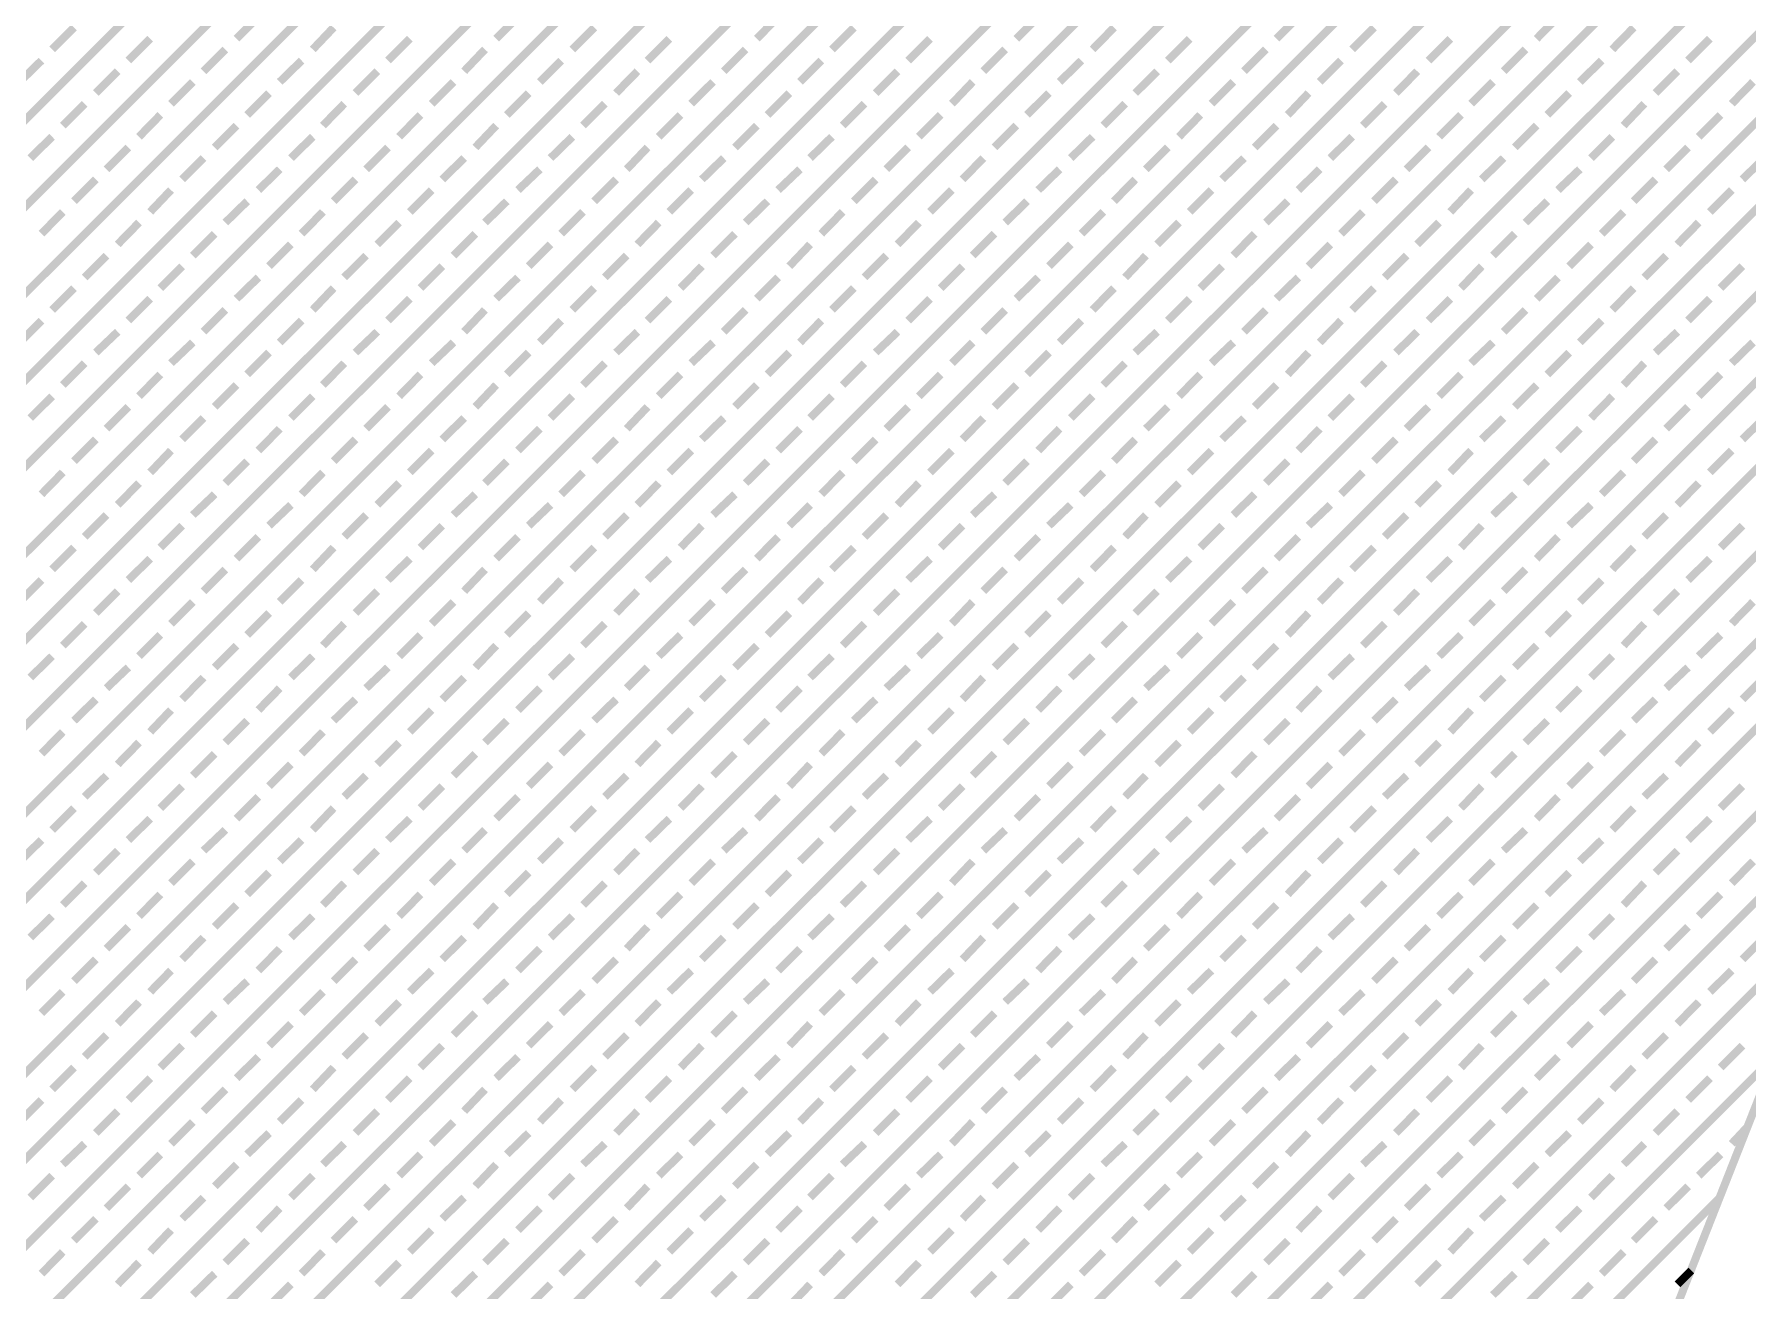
# Model space of a CAD drawing. Extents: x 2 to 176, y -19 to 159.
# Drawn here: x 115.661 to 116.478, y 118.397 to 118.996 of the extents above; entities that cross this region are included whole.
import ezdxf

# ---------------------------------------------------------------- set-up
doc = ezdxf.new("R2010")
doc.units = 0
doc.layers.add('BG_SILKSCREEN_TOP', color=7, linetype='CONTINUOUS')

msp = doc.modelspace()

# ---------------------------------------------------------------- linework, layer by layer
at = {"layer": 'BG_SILKSCREEN_TOP', "const_width": 0.00381}
for points in [[(114.98326, 118.281704), (116.685822, 119.984266)], [(114.995198, 118.252494), (116.709698, 119.96674)], [(115.007136, 118.222776), (116.733828, 119.949722)], [(115.019328, 118.193566), (116.756434, 119.930926)], [(115.031012, 118.164356), (116.775484, 119.908574)], [(115.04295, 118.134638), (116.794534, 119.886476)], [(115.054888, 118.105428), (116.813584, 119.864124)], [(115.066572, 118.076218), (116.828824, 119.838216)], [(115.07851, 118.0465), (116.842794, 119.810784)], [(115.090448, 118.01729), (116.856764, 119.78386)], [(115.10264, 117.98808), (116.868702, 119.754142)], [(115.114578, 117.958362), (116.876576, 119.720868)], [(115.126262, 117.929152), (116.884704, 119.687848)], [(115.1382, 117.899688), (116.890292, 119.65178)], [(115.151408, 117.872002), (116.889784, 119.610378)], [(115.167156, 117.846094), (116.889784, 119.568976)], [(115.182142, 117.820186), (116.879116, 119.516652)], [(115.19789, 117.794278), (116.864384, 119.460772)], [(116.24564, 117.886226), (116.860828, 119.448326)], [(115.21313, 117.76837), (116.840254, 119.394986)], [(115.228624, 117.742462), (116.813076, 119.326914)], [(115.247166, 117.719856), (116.786406, 119.258842)], [(115.268502, 117.69979), (116.759482, 119.190516)], [(115.290092, 117.680232), (116.732812, 119.122444)], [(115.311682, 117.660166), (116.705634, 119.054372)], [(115.757706, 118.994174), (115.76812, 119.004588)], [(115.881404, 118.994174), (115.891818, 119.004588)], [(116.00561, 118.994174), (116.01577, 119.004588)], [(116.129308, 118.994174), (116.139722, 119.004588)], [(116.25326, 118.994174), (116.263674, 119.004588)], [(116.377212, 118.994174), (116.387372, 119.004588)], [(115.669822, 118.989094), (115.680236, 118.999508)], [(115.706144, 118.98376), (115.716558, 118.994174)], [(115.794028, 118.989094), (115.803934, 118.999508)], [(115.829842, 118.98376), (115.840256, 118.994174)], [(115.917726, 118.989094), (115.92814, 118.999508)], [(115.95354, 118.98376), (115.963954, 118.994174)], [(116.041424, 118.989094), (116.051838, 118.999508)], [(116.077746, 118.98376), (116.08816, 118.994174)], [(116.16563, 118.989094), (116.17579, 118.999508)], [(116.201444, 118.98376), (116.211858, 118.994174)], [(116.289328, 118.989094), (116.299742, 118.999508)], [(116.32565, 118.98376), (116.336064, 118.994174)], [(116.41328, 118.989094), (116.42344, 118.999508)], [(116.449348, 118.98376), (116.459762, 118.994174)], [(115.333018, 117.640354), (116.678964, 118.986046)], [(115.741958, 118.97868), (115.752372, 118.989094)], [(115.866164, 118.97868), (115.87607, 118.989094)], [(115.989862, 118.97868), (116.000276, 118.989094)], [(116.11356, 118.97868), (116.123974, 118.989094)], [(116.237766, 118.97868), (116.24818, 118.989094)], [(116.361464, 118.97868), (116.371878, 118.989094)], [(115.654328, 118.9736), (115.664742, 118.98376)], [(115.69065, 118.968266), (115.701064, 118.97868)], [(115.77828, 118.9736), (115.788694, 118.98376)], [(115.814348, 118.968266), (115.824762, 118.97868)], [(115.902232, 118.9736), (115.912392, 118.98376)], [(115.938554, 118.968266), (115.948714, 118.97868)], [(116.026184, 118.9736), (116.036344, 118.98376)], [(116.062252, 118.968266), (116.072666, 118.97868)], [(116.149882, 118.9736), (116.160296, 118.98376)], [(116.18595, 118.968266), (116.196364, 118.97868)], [(116.273834, 118.9736), (116.283994, 118.98376)], [(116.310156, 118.968266), (116.320316, 118.97868)], [(116.397786, 118.9736), (116.4082, 118.98376)], [(116.433854, 118.968266), (116.444268, 118.97868)], [(115.726464, 118.963186), (115.736878, 118.9736)], [(115.762786, 118.957852), (115.7732, 118.968266)], [(115.85067, 118.963186), (115.861084, 118.9736)], [(115.886484, 118.957852), (115.896898, 118.968266)], [(115.974368, 118.963186), (115.984782, 118.9736)], [(116.01069, 118.957852), (116.021104, 118.968266)], [(116.098574, 118.963186), (116.10848, 118.9736)], [(116.134388, 118.957852), (116.144802, 118.968266)], [(116.222272, 118.963186), (116.232686, 118.9736)], [(116.258594, 118.957852), (116.2685, 118.968266)], [(116.34597, 118.963186), (116.356384, 118.9736)], [(116.382292, 118.957852), (116.392706, 118.968266)], [(116.470176, 118.963186), (116.480336, 118.9736)], [(115.674902, 118.952772), (115.685316, 118.963186)], [(115.798854, 118.952772), (115.809014, 118.963186)], [(115.922806, 118.952772), (115.93322, 118.963186)], [(116.046504, 118.952772), (116.056918, 118.963186)], [(116.17071, 118.952772), (116.181124, 118.963186)], [(116.294408, 118.952772), (116.304822, 118.963186)], [(116.418614, 118.952772), (116.42852, 118.963186)], [(115.711224, 118.947438), (115.721384, 118.957852)], [(115.747292, 118.942358), (115.757706, 118.952772)], [(115.835176, 118.947438), (115.845336, 118.957852)], [(115.871498, 118.942358), (115.881404, 118.952772)], [(115.958874, 118.947438), (115.969288, 118.957852)], [(115.995196, 118.942358), (116.00561, 118.952772)], [(116.082826, 118.947438), (116.09324, 118.957852)], [(116.118894, 118.942358), (116.129308, 118.952772)], [(116.206778, 118.947438), (116.216938, 118.957852)], [(116.242846, 118.942358), (116.25326, 118.952772)], [(116.33073, 118.947438), (116.341144, 118.957852)], [(116.366798, 118.942358), (116.377212, 118.952772)], [(116.454428, 118.947438), (116.464842, 118.957852)], [(115.659408, 118.937278), (115.669822, 118.947438)], [(115.783614, 118.937278), (115.794028, 118.947438)], [(115.907312, 118.937278), (115.917726, 118.947438)], [(116.03101, 118.937278), (116.041424, 118.947438)], [(116.155216, 118.937278), (116.16563, 118.947438)], [(116.278914, 118.937278), (116.289328, 118.947438)], [(116.40312, 118.937278), (116.41328, 118.947438)], [(115.69573, 118.931944), (115.706144, 118.942358)], [(115.731798, 118.927118), (115.741958, 118.937278)], [(115.819428, 118.931944), (115.829842, 118.942358)], [(115.85575, 118.927118), (115.866164, 118.937278)], [(115.943634, 118.931944), (115.95354, 118.942358)], [(115.979448, 118.927118), (115.989862, 118.937278)], [(116.067332, 118.931944), (116.077746, 118.942358)], [(116.103654, 118.927118), (116.11356, 118.937278)], [(116.19103, 118.931944), (116.201444, 118.942358)], [(116.227352, 118.927118), (116.237766, 118.937278)], [(116.315236, 118.931944), (116.32565, 118.942358)], [(116.35105, 118.927118), (116.361464, 118.937278)], [(116.438934, 118.931944), (116.449348, 118.942358)], [(116.475256, 118.927118), (116.48567, 118.937278)], [(115.680236, 118.916704), (115.69065, 118.927118)], [(115.76812, 118.922038), (115.77828, 118.931944)], [(115.803934, 118.916704), (115.814348, 118.927118)], [(115.891818, 118.922038), (115.902232, 118.931944)], [(115.92814, 118.916704), (115.938554, 118.927118)], [(116.01577, 118.922038), (116.026184, 118.931944)], [(116.051838, 118.916704), (116.062252, 118.927118)], [(116.139722, 118.922038), (116.149882, 118.931944)], [(116.17579, 118.916704), (116.18595, 118.927118)], [(116.263674, 118.922038), (116.273834, 118.931944)], [(116.299742, 118.916704), (116.310156, 118.927118)], [(116.387372, 118.922038), (116.397786, 118.931944)], [(116.42344, 118.916704), (116.433854, 118.927118)], [(115.716558, 118.911624), (115.726464, 118.922038)], [(115.840256, 118.911624), (115.85067, 118.922038)], [(115.963954, 118.911624), (115.974368, 118.922038)], [(116.08816, 118.911624), (116.098574, 118.922038)], [(116.211858, 118.911624), (116.222272, 118.922038)], [(116.336064, 118.911624), (116.34597, 118.922038)], [(116.459762, 118.911624), (116.470176, 118.922038)], [(115.354608, 117.620542), (116.65204, 118.917974)], [(115.664742, 118.90121), (115.674902, 118.911624)], [(115.752372, 118.906544), (115.762786, 118.916704)], [(115.788694, 118.90121), (115.798854, 118.911624)], [(115.87607, 118.906544), (115.886484, 118.916704)], [(115.912392, 118.90121), (115.922806, 118.911624)], [(116.000276, 118.906544), (116.01069, 118.916704)], [(116.036344, 118.90121), (116.046504, 118.911624)], [(116.123974, 118.906544), (116.134388, 118.916704)], [(116.160296, 118.90121), (116.17071, 118.911624)], [(116.24818, 118.906544), (116.258594, 118.916704)], [(116.283994, 118.90121), (116.294408, 118.911624)], [(116.371878, 118.906544), (116.382292, 118.916704)], [(116.4082, 118.90121), (116.418614, 118.911624)], [(115.701064, 118.89613), (115.711224, 118.906544)], [(115.824762, 118.89613), (115.835176, 118.906544)], [(115.948714, 118.89613), (115.958874, 118.906544)], [(116.072666, 118.89613), (116.082826, 118.906544)], [(116.196364, 118.89613), (116.206778, 118.906544)], [(116.320316, 118.89613), (116.33073, 118.906544)], [(116.444268, 118.89613), (116.454428, 118.906544)], [(115.736878, 118.890796), (115.747292, 118.90121)], [(115.7732, 118.885716), (115.783614, 118.89613)], [(115.861084, 118.890796), (115.871498, 118.90121)], [(115.896898, 118.885716), (115.907312, 118.89613)], [(115.984782, 118.890796), (115.995196, 118.90121)], [(116.021104, 118.885716), (116.03101, 118.89613)], [(116.10848, 118.890796), (116.118894, 118.90121)], [(116.144802, 118.885716), (116.155216, 118.89613)], [(116.232686, 118.890796), (116.242846, 118.90121)], [(116.2685, 118.885716), (116.278914, 118.89613)], [(116.356384, 118.890796), (116.366798, 118.90121)], [(116.392706, 118.885716), (116.40312, 118.89613)], [(115.685316, 118.880382), (115.69573, 118.890796)], [(115.809014, 118.880382), (115.819428, 118.890796)], [(115.93322, 118.880382), (115.943634, 118.890796)], [(116.056918, 118.880382), (116.067332, 118.890796)], [(116.181124, 118.880382), (116.19103, 118.890796)], [(116.304822, 118.880382), (116.315236, 118.890796)], [(116.42852, 118.880382), (116.438934, 118.890796)], [(115.721384, 118.875302), (115.731798, 118.885716)], [(115.757706, 118.870222), (115.76812, 118.880382)], [(115.845336, 118.875302), (115.85575, 118.885716)], [(115.881404, 118.870222), (115.891818, 118.880382)], [(115.969288, 118.875302), (115.979448, 118.885716)], [(116.00561, 118.870222), (116.01577, 118.880382)], [(116.09324, 118.875302), (116.103654, 118.885716)], [(116.129308, 118.870222), (116.139722, 118.880382)], [(116.216938, 118.875302), (116.227352, 118.885716)], [(116.25326, 118.870222), (116.263674, 118.880382)], [(116.341144, 118.875302), (116.35105, 118.885716)], [(116.377212, 118.870222), (116.387372, 118.880382)], [(116.464842, 118.875302), (116.475256, 118.885716)], [(115.669822, 118.864888), (115.680236, 118.875302)], [(115.706144, 118.859808), (115.716558, 118.870222)], [(115.794028, 118.864888), (115.803934, 118.875302)], [(115.829842, 118.859808), (115.840256, 118.870222)], [(115.917726, 118.864888), (115.92814, 118.875302)], [(115.95354, 118.859808), (115.963954, 118.870222)], [(116.041424, 118.864888), (116.051838, 118.875302)], [(116.077746, 118.859808), (116.08816, 118.870222)], [(116.16563, 118.864888), (116.17579, 118.875302)], [(116.201444, 118.859808), (116.211858, 118.870222)], [(116.289328, 118.864888), (116.299742, 118.875302)], [(116.32565, 118.859808), (116.336064, 118.870222)], [(116.41328, 118.864888), (116.42344, 118.875302)], [(116.449348, 118.859808), (116.459762, 118.870222)], [(115.741958, 118.854474), (115.752372, 118.864888)], [(115.866164, 118.854474), (115.87607, 118.864888)], [(115.989862, 118.854474), (116.000276, 118.864888)], [(116.11356, 118.854474), (116.123974, 118.864888)], [(116.237766, 118.854474), (116.24818, 118.864888)], [(116.361464, 118.854474), (116.371878, 118.864888)], [(115.654328, 118.849394), (115.664742, 118.859808)], [(115.69065, 118.844568), (115.701064, 118.854474)], [(115.77828, 118.849394), (115.788694, 118.859808)], [(115.814348, 118.844568), (115.824762, 118.854474)], [(115.902232, 118.849394), (115.912392, 118.859808)], [(115.938554, 118.844568), (115.948714, 118.854474)], [(116.026184, 118.849394), (116.036344, 118.859808)], [(116.062252, 118.844568), (116.072666, 118.854474)], [(116.149882, 118.849394), (116.160296, 118.859808)], [(116.18595, 118.844568), (116.196364, 118.854474)], [(116.273834, 118.849394), (116.283994, 118.859808)], [(116.310156, 118.844568), (116.320316, 118.854474)], [(116.397786, 118.849394), (116.4082, 118.859808)], [(116.433854, 118.844568), (116.444268, 118.854474)], [(115.380008, 117.604794), (116.62537, 118.849648)], [(115.726464, 118.839488), (115.736878, 118.849394)], [(115.85067, 118.839488), (115.861084, 118.849394)], [(115.974368, 118.839488), (115.984782, 118.849394)], [(116.098574, 118.839488), (116.10848, 118.849394)], [(116.222272, 118.839488), (116.232686, 118.849394)], [(116.34597, 118.839488), (116.356384, 118.849394)], [(116.470176, 118.839488), (116.480336, 118.849394)], [(115.674902, 118.829074), (115.685316, 118.839488)], [(115.762786, 118.834154), (115.7732, 118.844568)], [(115.798854, 118.829074), (115.809014, 118.839488)], [(115.886484, 118.834154), (115.896898, 118.844568)], [(115.922806, 118.829074), (115.93322, 118.839488)], [(116.01069, 118.834154), (116.021104, 118.844568)], [(116.046504, 118.829074), (116.056918, 118.839488)], [(116.134388, 118.834154), (116.144802, 118.844568)], [(116.17071, 118.829074), (116.181124, 118.839488)], [(116.258594, 118.834154), (116.2685, 118.844568)], [(116.294408, 118.829074), (116.304822, 118.839488)], [(116.382292, 118.834154), (116.392706, 118.844568)], [(116.418614, 118.829074), (116.42852, 118.839488)], [(115.711224, 118.82374), (115.721384, 118.834154)], [(115.747292, 118.81866), (115.757706, 118.829074)], [(115.835176, 118.82374), (115.845336, 118.834154)], [(115.871498, 118.81866), (115.881404, 118.829074)], [(115.958874, 118.82374), (115.969288, 118.834154)], [(115.995196, 118.81866), (116.00561, 118.829074)], [(116.082826, 118.82374), (116.09324, 118.834154)], [(116.118894, 118.81866), (116.129308, 118.829074)], [(116.206778, 118.82374), (116.216938, 118.834154)], [(116.242846, 118.81866), (116.25326, 118.829074)], [(116.33073, 118.82374), (116.341144, 118.834154)], [(116.366798, 118.81866), (116.377212, 118.829074)], [(116.454428, 118.82374), (116.464842, 118.834154)], [(115.659408, 118.813326), (115.669822, 118.82374)], [(115.783614, 118.813326), (115.794028, 118.82374)], [(115.907312, 118.813326), (115.917726, 118.82374)], [(116.03101, 118.813326), (116.041424, 118.82374)], [(116.155216, 118.813326), (116.16563, 118.82374)], [(116.278914, 118.813326), (116.289328, 118.82374)], [(116.40312, 118.813326), (116.41328, 118.82374)], [(115.69573, 118.808246), (115.706144, 118.81866)], [(115.731798, 118.803166), (115.741958, 118.813326)], [(115.819428, 118.808246), (115.829842, 118.81866)], [(115.85575, 118.803166), (115.866164, 118.813326)], [(115.943634, 118.808246), (115.95354, 118.81866)], [(115.979448, 118.803166), (115.989862, 118.813326)], [(116.067332, 118.808246), (116.077746, 118.81866)], [(116.103654, 118.803166), (116.11356, 118.813326)], [(116.19103, 118.808246), (116.201444, 118.81866)], [(116.227352, 118.803166), (116.237766, 118.813326)], [(116.315236, 118.808246), (116.32565, 118.81866)], [(116.35105, 118.803166), (116.361464, 118.813326)], [(116.438934, 118.808246), (116.449348, 118.81866)], [(116.475256, 118.803166), (116.48567, 118.813326)], [(115.76812, 118.797832), (115.77828, 118.808246)], [(115.891818, 118.797832), (115.902232, 118.808246)], [(116.01577, 118.797832), (116.026184, 118.808246)], [(116.139722, 118.797832), (116.149882, 118.808246)], [(116.263674, 118.797832), (116.273834, 118.808246)], [(116.387372, 118.797832), (116.397786, 118.808246)], [(115.680236, 118.792752), (115.69065, 118.803166)], [(115.716558, 118.787418), (115.726464, 118.797832)], [(115.803934, 118.792752), (115.814348, 118.803166)], [(115.840256, 118.787418), (115.85067, 118.797832)], [(115.92814, 118.792752), (115.938554, 118.803166)], [(115.963954, 118.787418), (115.974368, 118.797832)], [(116.051838, 118.792752), (116.062252, 118.803166)], [(116.08816, 118.787418), (116.098574, 118.797832)], [(116.17579, 118.792752), (116.18595, 118.803166)], [(116.211858, 118.787418), (116.222272, 118.797832)], [(116.299742, 118.792752), (116.310156, 118.803166)], [(116.336064, 118.787418), (116.34597, 118.797832)], [(116.42344, 118.792752), (116.433854, 118.803166)], [(116.459762, 118.787418), (116.470176, 118.797832)], [(115.752372, 118.782338), (115.762786, 118.792752)], [(115.87607, 118.782338), (115.886484, 118.792752)], [(116.000276, 118.782338), (116.01069, 118.792752)], [(116.123974, 118.782338), (116.134388, 118.792752)], [(116.24818, 118.782338), (116.258594, 118.792752)], [(116.371878, 118.782338), (116.382292, 118.792752)], [(115.408202, 117.591586), (116.598192, 118.781576)], [(115.664742, 118.777004), (115.674902, 118.787418)], [(115.701064, 118.771924), (115.711224, 118.782338)], [(115.788694, 118.777004), (115.798854, 118.787418)], [(115.824762, 118.771924), (115.835176, 118.782338)], [(115.912392, 118.777004), (115.922806, 118.787418)], [(115.948714, 118.771924), (115.958874, 118.782338)], [(116.036344, 118.777004), (116.046504, 118.787418)], [(116.072666, 118.771924), (116.082826, 118.782338)], [(116.160296, 118.777004), (116.17071, 118.787418)], [(116.196364, 118.771924), (116.206778, 118.782338)], [(116.283994, 118.777004), (116.294408, 118.787418)], [(116.320316, 118.771924), (116.33073, 118.782338)], [(116.4082, 118.777004), (116.418614, 118.787418)], [(116.444268, 118.771924), (116.454428, 118.782338)], [(115.736878, 118.767098), (115.747292, 118.777004)], [(115.7732, 118.762018), (115.783614, 118.771924)], [(115.861084, 118.767098), (115.871498, 118.777004)], [(115.896898, 118.762018), (115.907312, 118.771924)], [(115.984782, 118.767098), (115.995196, 118.777004)], [(116.021104, 118.762018), (116.03101, 118.771924)], [(116.10848, 118.767098), (116.118894, 118.777004)], [(116.144802, 118.762018), (116.155216, 118.771924)], [(116.232686, 118.767098), (116.242846, 118.777004)], [(116.2685, 118.762018), (116.278914, 118.771924)], [(116.356384, 118.767098), (116.366798, 118.777004)], [(116.392706, 118.762018), (116.40312, 118.771924)], [(115.685316, 118.756684), (115.69573, 118.767098)], [(115.809014, 118.756684), (115.819428, 118.767098)], [(115.93322, 118.756684), (115.943634, 118.767098)], [(116.056918, 118.756684), (116.067332, 118.767098)], [(116.181124, 118.756684), (116.19103, 118.767098)], [(116.304822, 118.756684), (116.315236, 118.767098)], [(116.42852, 118.756684), (116.438934, 118.767098)], [(115.721384, 118.751604), (115.731798, 118.762018)], [(115.757706, 118.74627), (115.76812, 118.756684)], [(115.845336, 118.751604), (115.85575, 118.762018)], [(115.881404, 118.74627), (115.891818, 118.756684)], [(115.969288, 118.751604), (115.979448, 118.762018)], [(116.00561, 118.74627), (116.01577, 118.756684)], [(116.09324, 118.751604), (116.103654, 118.762018)], [(116.129308, 118.74627), (116.139722, 118.756684)], [(116.216938, 118.751604), (116.227352, 118.762018)], [(116.25326, 118.74627), (116.263674, 118.756684)], [(116.341144, 118.751604), (116.35105, 118.762018)], [(116.377212, 118.74627), (116.387372, 118.756684)], [(116.464842, 118.751604), (116.475256, 118.762018)], [(115.669822, 118.74119), (115.680236, 118.751604)], [(115.794028, 118.74119), (115.803934, 118.751604)], [(115.917726, 118.74119), (115.92814, 118.751604)], [(116.041424, 118.74119), (116.051838, 118.751604)], [(116.16563, 118.74119), (116.17579, 118.751604)], [(116.289328, 118.74119), (116.299742, 118.751604)], [(116.41328, 118.74119), (116.42344, 118.751604)], [(115.706144, 118.73611), (115.716558, 118.74627)], [(115.741958, 118.730776), (115.752372, 118.74119)], [(115.829842, 118.73611), (115.840256, 118.74627)], [(115.866164, 118.730776), (115.87607, 118.74119)], [(115.95354, 118.73611), (115.963954, 118.74627)], [(115.989862, 118.730776), (116.000276, 118.74119)], [(116.077746, 118.73611), (116.08816, 118.74627)], [(116.11356, 118.730776), (116.123974, 118.74119)], [(116.201444, 118.73611), (116.211858, 118.74627)], [(116.237766, 118.730776), (116.24818, 118.74119)], [(116.32565, 118.73611), (116.336064, 118.74627)], [(116.361464, 118.730776), (116.371878, 118.74119)], [(116.449348, 118.73611), (116.459762, 118.74627)], [(115.654328, 118.725696), (115.664742, 118.73611)], [(115.77828, 118.725696), (115.788694, 118.73611)], [(115.902232, 118.725696), (115.912392, 118.73611)], [(116.026184, 118.725696), (116.036344, 118.73611)], [(116.149882, 118.725696), (116.160296, 118.73611)], [(116.273834, 118.725696), (116.283994, 118.73611)], [(116.397786, 118.725696), (116.4082, 118.73611)], [(115.69065, 118.720362), (115.701064, 118.730776)], [(115.726464, 118.715282), (115.736878, 118.725696)], [(115.814348, 118.720362), (115.824762, 118.730776)], [(115.85067, 118.715282), (115.861084, 118.725696)], [(115.938554, 118.720362), (115.948714, 118.730776)], [(115.974368, 118.715282), (115.984782, 118.725696)], [(116.062252, 118.720362), (116.072666, 118.730776)], [(116.098574, 118.715282), (116.10848, 118.725696)], [(116.18595, 118.720362), (116.196364, 118.730776)], [(116.222272, 118.715282), (116.232686, 118.725696)], [(116.310156, 118.720362), (116.320316, 118.730776)], [(116.34597, 118.715282), (116.356384, 118.725696)], [(116.433854, 118.720362), (116.444268, 118.730776)], [(116.470176, 118.715282), (116.480336, 118.725696)], [(115.674902, 118.704868), (115.685316, 118.715282)], [(115.762786, 118.709948), (115.7732, 118.720362)], [(115.798854, 118.704868), (115.809014, 118.715282)], [(115.886484, 118.709948), (115.896898, 118.720362)], [(115.922806, 118.704868), (115.93322, 118.715282)], [(116.01069, 118.709948), (116.021104, 118.720362)], [(116.046504, 118.704868), (116.056918, 118.715282)], [(116.134388, 118.709948), (116.144802, 118.720362)], [(116.17071, 118.704868), (116.181124, 118.715282)], [(116.258594, 118.709948), (116.2685, 118.720362)], [(116.294408, 118.704868), (116.304822, 118.715282)], [(116.382292, 118.709948), (116.392706, 118.720362)], [(116.418614, 118.704868), (116.42852, 118.715282)], [(115.436142, 117.578124), (116.571522, 118.713504)], [(115.711224, 118.699788), (115.721384, 118.709948)], [(115.835176, 118.699788), (115.845336, 118.709948)], [(115.958874, 118.699788), (115.969288, 118.709948)], [(116.082826, 118.699788), (116.09324, 118.709948)], [(116.206778, 118.699788), (116.216938, 118.709948)], [(116.33073, 118.699788), (116.341144, 118.709948)], [(116.454428, 118.699788), (116.464842, 118.709948)], [(115.659408, 118.689628), (115.669822, 118.699788)], [(115.747292, 118.694454), (115.757706, 118.704868)], [(115.783614, 118.689628), (115.794028, 118.699788)], [(115.871498, 118.694454), (115.881404, 118.704868)], [(115.907312, 118.689628), (115.917726, 118.699788)], [(115.995196, 118.694454), (116.00561, 118.704868)], [(116.03101, 118.689628), (116.041424, 118.699788)], [(116.118894, 118.694454), (116.129308, 118.704868)], [(116.155216, 118.689628), (116.16563, 118.699788)], [(116.242846, 118.694454), (116.25326, 118.704868)], [(116.278914, 118.689628), (116.289328, 118.699788)], [(116.366798, 118.694454), (116.377212, 118.704868)], [(116.40312, 118.689628), (116.41328, 118.699788)], [(115.69573, 118.684548), (115.706144, 118.694454)], [(115.819428, 118.684548), (115.829842, 118.694454)], [(115.943634, 118.684548), (115.95354, 118.694454)], [(116.067332, 118.684548), (116.077746, 118.694454)], [(116.19103, 118.684548), (116.201444, 118.694454)], [(116.315236, 118.684548), (116.32565, 118.694454)], [(116.438934, 118.684548), (116.449348, 118.694454)], [(115.731798, 118.679214), (115.741958, 118.689628)], [(115.76812, 118.674134), (115.77828, 118.684548)], [(115.85575, 118.679214), (115.866164, 118.689628)], [(115.891818, 118.674134), (115.902232, 118.684548)], [(115.979448, 118.679214), (115.989862, 118.689628)], [(116.01577, 118.674134), (116.026184, 118.684548)], [(116.103654, 118.679214), (116.11356, 118.689628)], [(116.139722, 118.674134), (116.149882, 118.684548)], [(116.227352, 118.679214), (116.237766, 118.689628)], [(116.263674, 118.674134), (116.273834, 118.684548)], [(116.35105, 118.679214), (116.361464, 118.689628)], [(116.387372, 118.674134), (116.397786, 118.684548)], [(116.475256, 118.679214), (116.48567, 118.689628)], [(115.680236, 118.669054), (115.69065, 118.679214)], [(115.716558, 118.66372), (115.726464, 118.674134)], [(115.803934, 118.669054), (115.814348, 118.679214)], [(115.840256, 118.66372), (115.85067, 118.674134)], [(115.92814, 118.669054), (115.938554, 118.679214)], [(115.963954, 118.66372), (115.974368, 118.674134)], [(116.051838, 118.669054), (116.062252, 118.679214)], [(116.08816, 118.66372), (116.098574, 118.674134)], [(116.17579, 118.669054), (116.18595, 118.679214)], [(116.211858, 118.66372), (116.222272, 118.674134)], [(116.299742, 118.669054), (116.310156, 118.679214)], [(116.336064, 118.66372), (116.34597, 118.674134)], [(116.42344, 118.669054), (116.433854, 118.679214)], [(116.459762, 118.66372), (116.470176, 118.674134)], [(115.752372, 118.65864), (115.762786, 118.669054)], [(115.87607, 118.65864), (115.886484, 118.669054)], [(116.000276, 118.65864), (116.01069, 118.669054)], [(116.123974, 118.65864), (116.134388, 118.669054)], [(116.24818, 118.65864), (116.258594, 118.669054)], [(116.371878, 118.65864), (116.382292, 118.669054)], [(115.664742, 118.653306), (115.674902, 118.66372)], [(115.701064, 118.648226), (115.711224, 118.65864)], [(115.788694, 118.653306), (115.798854, 118.66372)], [(115.824762, 118.648226), (115.835176, 118.65864)], [(115.912392, 118.653306), (115.922806, 118.66372)], [(115.948714, 118.648226), (115.958874, 118.65864)], [(116.036344, 118.653306), (116.046504, 118.66372)], [(116.072666, 118.648226), (116.082826, 118.65864)], [(116.160296, 118.653306), (116.17071, 118.66372)], [(116.196364, 118.648226), (116.206778, 118.65864)], [(116.283994, 118.653306), (116.294408, 118.66372)], [(116.320316, 118.648226), (116.33073, 118.65864)], [(116.4082, 118.653306), (116.418614, 118.66372)], [(116.444268, 118.648226), (116.454428, 118.65864)], [(115.736878, 118.642892), (115.747292, 118.653306)], [(115.861084, 118.642892), (115.871498, 118.653306)], [(115.984782, 118.642892), (115.995196, 118.653306)], [(116.10848, 118.642892), (116.118894, 118.653306)], [(116.232686, 118.642892), (116.242846, 118.653306)], [(116.356384, 118.642892), (116.366798, 118.653306)], [(115.463828, 117.564916), (116.544598, 118.645686)], [(115.685316, 118.632732), (115.69573, 118.642892)], [(115.7732, 118.637812), (115.783614, 118.648226)], [(115.809014, 118.632732), (115.819428, 118.642892)], [(115.896898, 118.637812), (115.907312, 118.648226)], [(115.93322, 118.632732), (115.943634, 118.642892)], [(116.021104, 118.637812), (116.03101, 118.648226)], [(116.056918, 118.632732), (116.067332, 118.642892)], [(116.144802, 118.637812), (116.155216, 118.648226)], [(116.181124, 118.632732), (116.19103, 118.642892)], [(116.2685, 118.637812), (116.278914, 118.648226)], [(116.304822, 118.632732), (116.315236, 118.642892)], [(116.392706, 118.637812), (116.40312, 118.648226)], [(116.42852, 118.632732), (116.438934, 118.642892)], [(115.721384, 118.627398), (115.731798, 118.637812)], [(115.845336, 118.627398), (115.85575, 118.637812)], [(115.969288, 118.627398), (115.979448, 118.637812)], [(116.09324, 118.627398), (116.103654, 118.637812)], [(116.216938, 118.627398), (116.227352, 118.637812)], [(116.341144, 118.627398), (116.35105, 118.637812)], [(116.464842, 118.627398), (116.475256, 118.637812)], [(115.669822, 118.616984), (115.680236, 118.627398)], [(115.757706, 118.622318), (115.76812, 118.632732)], [(115.794028, 118.616984), (115.803934, 118.627398)], [(115.881404, 118.622318), (115.891818, 118.632732)], [(115.917726, 118.616984), (115.92814, 118.627398)], [(116.00561, 118.622318), (116.01577, 118.632732)], [(116.041424, 118.616984), (116.051838, 118.627398)], [(116.129308, 118.622318), (116.139722, 118.632732)], [(116.16563, 118.616984), (116.17579, 118.627398)], [(116.25326, 118.622318), (116.263674, 118.632732)], [(116.289328, 118.616984), (116.299742, 118.627398)], [(116.377212, 118.622318), (116.387372, 118.632732)], [(116.41328, 118.616984), (116.42344, 118.627398)], [(115.706144, 118.612158), (115.716558, 118.622318)], [(115.741958, 118.607078), (115.752372, 118.616984)], [(115.829842, 118.612158), (115.840256, 118.622318)], [(115.866164, 118.607078), (115.87607, 118.616984)], [(115.95354, 118.612158), (115.963954, 118.622318)], [(115.989862, 118.607078), (116.000276, 118.616984)], [(116.077746, 118.612158), (116.08816, 118.622318)], [(116.11356, 118.607078), (116.123974, 118.616984)], [(116.201444, 118.612158), (116.211858, 118.622318)], [(116.237766, 118.607078), (116.24818, 118.616984)], [(116.32565, 118.612158), (116.336064, 118.622318)], [(116.361464, 118.607078), (116.371878, 118.616984)], [(116.449348, 118.612158), (116.459762, 118.622318)], [(115.654328, 118.601998), (115.664742, 118.612158)], [(115.77828, 118.601998), (115.788694, 118.612158)], [(115.902232, 118.601998), (115.912392, 118.612158)], [(116.026184, 118.601998), (116.036344, 118.612158)], [(116.149882, 118.601998), (116.160296, 118.612158)], [(116.273834, 118.601998), (116.283994, 118.612158)], [(116.397786, 118.601998), (116.4082, 118.612158)], [(115.69065, 118.596664), (115.701064, 118.607078)], [(115.726464, 118.591584), (115.736878, 118.601998)], [(115.814348, 118.596664), (115.824762, 118.607078)], [(115.85067, 118.591584), (115.861084, 118.601998)], [(115.938554, 118.596664), (115.948714, 118.607078)], [(115.974368, 118.591584), (115.984782, 118.601998)], [(116.062252, 118.596664), (116.072666, 118.607078)], [(116.098574, 118.591584), (116.10848, 118.601998)], [(116.18595, 118.596664), (116.196364, 118.607078)], [(116.222272, 118.591584), (116.232686, 118.601998)], [(116.310156, 118.596664), (116.320316, 118.607078)], [(116.34597, 118.591584), (116.356384, 118.601998)], [(116.433854, 118.596664), (116.444268, 118.607078)], [(116.470176, 118.591584), (116.480336, 118.601998)], [(115.762786, 118.58625), (115.7732, 118.596664)], [(115.886484, 118.58625), (115.896898, 118.596664)], [(116.01069, 118.58625), (116.021104, 118.596664)], [(116.134388, 118.58625), (116.144802, 118.596664)], [(116.258594, 118.58625), (116.2685, 118.596664)], [(116.382292, 118.58625), (116.392706, 118.596664)], [(115.674902, 118.58117), (115.685316, 118.591584)], [(115.711224, 118.575836), (115.721384, 118.58625)], [(115.798854, 118.58117), (115.809014, 118.591584)], [(115.835176, 118.575836), (115.845336, 118.58625)], [(115.922806, 118.58117), (115.93322, 118.591584)], [(115.958874, 118.575836), (115.969288, 118.58625)], [(116.046504, 118.58117), (116.056918, 118.591584)], [(116.082826, 118.575836), (116.09324, 118.58625)], [(116.17071, 118.58117), (116.181124, 118.591584)], [(116.206778, 118.575836), (116.216938, 118.58625)], [(116.294408, 118.58117), (116.304822, 118.591584)], [(116.33073, 118.575836), (116.341144, 118.58625)], [(116.418614, 118.58117), (116.42852, 118.591584)], [(116.454428, 118.575836), (116.464842, 118.58625)], [(115.492022, 117.551454), (116.517928, 118.57736)], [(115.747292, 118.570756), (115.757706, 118.58117)], [(115.871498, 118.570756), (115.881404, 118.58117)], [(115.995196, 118.570756), (116.00561, 118.58117)], [(116.118894, 118.570756), (116.129308, 118.58117)], [(116.242846, 118.570756), (116.25326, 118.58117)], [(116.366798, 118.570756), (116.377212, 118.58117)], [(115.659408, 118.565676), (115.669822, 118.575836)], [(115.69573, 118.560342), (115.706144, 118.570756)], [(115.783614, 118.565676), (115.794028, 118.575836)], [(115.819428, 118.560342), (115.829842, 118.570756)], [(115.907312, 118.565676), (115.917726, 118.575836)], [(115.943634, 118.560342), (115.95354, 118.570756)], [(116.03101, 118.565676), (116.041424, 118.575836)], [(116.067332, 118.560342), (116.077746, 118.570756)], [(116.155216, 118.565676), (116.16563, 118.575836)], [(116.19103, 118.560342), (116.201444, 118.570756)], [(116.278914, 118.565676), (116.289328, 118.575836)], [(116.315236, 118.560342), (116.32565, 118.570756)], [(116.40312, 118.565676), (116.41328, 118.575836)], [(116.438934, 118.560342), (116.449348, 118.570756)], [(115.731798, 118.555262), (115.741958, 118.565676)], [(115.76812, 118.549928), (115.77828, 118.560342)], [(115.85575, 118.555262), (115.866164, 118.565676)], [(115.891818, 118.549928), (115.902232, 118.560342)], [(115.979448, 118.555262), (115.989862, 118.565676)], [(116.01577, 118.549928), (116.026184, 118.560342)], [(116.103654, 118.555262), (116.11356, 118.565676)], [(116.139722, 118.549928), (116.149882, 118.560342)], [(116.227352, 118.555262), (116.237766, 118.565676)], [(116.263674, 118.549928), (116.273834, 118.560342)], [(116.35105, 118.555262), (116.361464, 118.565676)], [(116.387372, 118.549928), (116.397786, 118.560342)], [(116.475256, 118.555262), (116.48567, 118.565676)], [(115.680236, 118.544848), (115.69065, 118.555262)], [(115.803934, 118.544848), (115.814348, 118.555262)], [(115.92814, 118.544848), (115.938554, 118.555262)], [(116.051838, 118.544848), (116.062252, 118.555262)], [(116.17579, 118.544848), (116.18595, 118.555262)], [(116.299742, 118.544848), (116.310156, 118.555262)], [(116.42344, 118.544848), (116.433854, 118.555262)], [(115.716558, 118.539768), (115.726464, 118.549928)], [(115.752372, 118.534942), (115.762786, 118.544848)], [(115.840256, 118.539768), (115.85067, 118.549928)], [(115.87607, 118.534942), (115.886484, 118.544848)], [(115.963954, 118.539768), (115.974368, 118.549928)], [(116.000276, 118.534942), (116.01069, 118.544848)], [(116.08816, 118.539768), (116.098574, 118.549928)], [(116.123974, 118.534942), (116.134388, 118.544848)], [(116.211858, 118.539768), (116.222272, 118.549928)], [(116.24818, 118.534942), (116.258594, 118.544848)], [(116.336064, 118.539768), (116.34597, 118.549928)], [(116.371878, 118.534942), (116.382292, 118.544848)], [(116.459762, 118.539768), (116.470176, 118.549928)], [(115.664742, 118.529608), (115.674902, 118.539768)], [(115.788694, 118.529608), (115.798854, 118.539768)], [(115.912392, 118.529608), (115.922806, 118.539768)], [(116.036344, 118.529608), (116.046504, 118.539768)], [(116.160296, 118.529608), (116.17071, 118.539768)], [(116.283994, 118.529608), (116.294408, 118.539768)], [(116.4082, 118.529608), (116.418614, 118.539768)], [(115.701064, 118.524528), (115.711224, 118.534942)], [(115.736878, 118.519194), (115.747292, 118.529608)], [(115.824762, 118.524528), (115.835176, 118.534942)], [(115.861084, 118.519194), (115.871498, 118.529608)], [(115.948714, 118.524528), (115.958874, 118.534942)], [(115.984782, 118.519194), (115.995196, 118.529608)], [(116.072666, 118.524528), (116.082826, 118.534942)], [(116.10848, 118.519194), (116.118894, 118.529608)], [(116.196364, 118.524528), (116.206778, 118.534942)], [(116.232686, 118.519194), (116.242846, 118.529608)], [(116.320316, 118.524528), (116.33073, 118.534942)], [(116.356384, 118.519194), (116.366798, 118.529608)], [(116.444268, 118.524528), (116.454428, 118.534942)], [(115.685316, 118.50878), (115.69573, 118.519194)], [(115.7732, 118.514114), (115.783614, 118.524528)], [(115.809014, 118.50878), (115.819428, 118.519194)], [(115.896898, 118.514114), (115.907312, 118.524528)], [(115.93322, 118.50878), (115.943634, 118.519194)], [(116.021104, 118.514114), (116.03101, 118.524528)], [(116.056918, 118.50878), (116.067332, 118.519194)], [(116.144802, 118.514114), (116.155216, 118.524528)], [(116.181124, 118.50878), (116.19103, 118.519194)], [(116.2685, 118.514114), (116.278914, 118.524528)], [(116.304822, 118.50878), (116.315236, 118.519194)], [(116.392706, 118.514114), (116.40312, 118.524528)], [(116.42852, 118.50878), (116.438934, 118.519194)], [(115.721384, 118.5037), (115.731798, 118.514114)], [(115.845336, 118.5037), (115.85575, 118.514114)], [(115.969288, 118.5037), (115.979448, 118.514114)], [(116.09324, 118.5037), (116.103654, 118.514114)], [(116.216938, 118.5037), (116.227352, 118.514114)], [(116.341144, 118.5037), (116.35105, 118.514114)], [(116.464842, 118.5037), (116.475256, 118.514114)], [(115.520216, 117.538246), (116.49075, 118.509288)], [(115.669822, 118.493286), (115.680236, 118.5037)], [(115.757706, 118.49862), (115.76812, 118.50878)], [(115.794028, 118.493286), (115.803934, 118.5037)], [(115.881404, 118.49862), (115.891818, 118.50878)], [(115.917726, 118.493286), (115.92814, 118.5037)], [(116.00561, 118.49862), (116.01577, 118.50878)], [(116.041424, 118.493286), (116.051838, 118.5037)], [(116.129308, 118.49862), (116.139722, 118.50878)], [(116.16563, 118.493286), (116.17579, 118.5037)], [(116.25326, 118.49862), (116.263674, 118.50878)], [(116.289328, 118.493286), (116.299742, 118.5037)], [(116.377212, 118.49862), (116.387372, 118.50878)], [(116.41328, 118.493286), (116.42344, 118.5037)], [(115.706144, 118.488206), (115.716558, 118.49862)], [(115.829842, 118.488206), (115.840256, 118.49862)], [(115.95354, 118.488206), (115.963954, 118.49862)], [(116.077746, 118.488206), (116.08816, 118.49862)], [(116.201444, 118.488206), (116.211858, 118.49862)], [(116.32565, 118.488206), (116.336064, 118.49862)], [(116.449348, 118.488206), (116.459762, 118.49862)], [(115.654328, 118.477792), (115.664742, 118.488206)], [(115.741958, 118.482872), (115.752372, 118.493286)], [(115.77828, 118.477792), (115.788694, 118.488206)], [(115.866164, 118.482872), (115.87607, 118.493286)], [(115.902232, 118.477792), (115.912392, 118.488206)], [(115.989862, 118.482872), (116.000276, 118.493286)], [(116.026184, 118.477792), (116.036344, 118.488206)], [(116.11356, 118.482872), (116.123974, 118.493286)], [(116.149882, 118.477792), (116.160296, 118.488206)], [(116.237766, 118.482872), (116.24818, 118.493286)], [(116.273834, 118.477792), (116.283994, 118.488206)], [(116.361464, 118.482872), (116.371878, 118.493286)], [(116.397786, 118.477792), (116.4082, 118.488206)], [(115.69065, 118.472458), (115.701064, 118.482872)], [(115.814348, 118.472458), (115.824762, 118.482872)], [(115.938554, 118.472458), (115.948714, 118.482872)], [(116.062252, 118.472458), (116.072666, 118.482872)], [(116.18595, 118.472458), (116.196364, 118.482872)], [(116.310156, 118.472458), (116.320316, 118.482872)], [(116.433854, 118.472458), (116.444268, 118.482872)], [(115.726464, 118.467378), (115.736878, 118.477792)], [(115.762786, 118.462298), (115.7732, 118.472458)], [(115.85067, 118.467378), (115.861084, 118.477792)], [(115.886484, 118.462298), (115.896898, 118.472458)], [(115.974368, 118.467378), (115.984782, 118.477792)], [(116.01069, 118.462298), (116.021104, 118.472458)], [(116.098574, 118.467378), (116.10848, 118.477792)], [(116.134388, 118.462298), (116.144802, 118.472458)], [(116.222272, 118.467378), (116.232686, 118.477792)], [(116.258594, 118.462298), (116.2685, 118.472458)], [(116.34597, 118.467378), (116.356384, 118.477792)], [(116.382292, 118.462298), (116.392706, 118.472458)], [(116.470176, 118.467378), (116.477542, 118.475252)], [(115.674902, 118.457472), (115.685316, 118.467378)], [(115.711224, 118.452138), (115.721384, 118.462298)], [(115.798854, 118.457472), (115.809014, 118.467378)], [(115.835176, 118.452138), (115.845336, 118.462298)], [(115.922806, 118.457472), (115.93322, 118.467378)], [(115.958874, 118.452138), (115.969288, 118.462298)], [(116.046504, 118.457472), (116.056918, 118.467378)], [(116.082826, 118.452138), (116.09324, 118.462298)], [(116.17071, 118.457472), (116.181124, 118.467378)], [(116.206778, 118.452138), (116.216938, 118.462298)], [(116.294408, 118.457472), (116.304822, 118.467378)], [(116.33073, 118.452138), (116.341144, 118.462298)], [(116.418614, 118.457472), (116.42852, 118.467378)], [(116.454428, 118.452138), (116.464842, 118.462298)], [(115.747292, 118.447058), (115.757706, 118.457472)], [(115.871498, 118.447058), (115.881404, 118.457472)], [(115.995196, 118.447058), (116.00561, 118.457472)], [(116.118894, 118.447058), (116.129308, 118.457472)], [(116.242846, 118.447058), (116.25326, 118.457472)], [(116.366798, 118.447058), (116.377212, 118.457472)], [(115.659408, 118.441724), (115.669822, 118.452138)], [(115.69573, 118.436644), (115.706144, 118.447058)], [(115.783614, 118.441724), (115.794028, 118.452138)], [(115.819428, 118.436644), (115.829842, 118.447058)], [(115.907312, 118.441724), (115.917726, 118.452138)], [(115.943634, 118.436644), (115.95354, 118.447058)], [(116.03101, 118.441724), (116.041424, 118.452138)], [(116.067332, 118.436644), (116.077746, 118.447058)], [(116.155216, 118.441724), (116.16563, 118.452138)], [(116.19103, 118.436644), (116.201444, 118.447058)], [(116.278914, 118.441724), (116.289328, 118.452138)], [(116.315236, 118.436644), (116.32565, 118.447058)], [(116.40312, 118.441724), (116.41328, 118.452138)], [(116.438934, 118.436644), (116.449348, 118.447058)], [(115.555776, 117.532658), (116.46408, 118.441216)], [(115.731798, 118.431564), (115.741958, 118.441724)], [(115.85575, 118.431564), (115.866164, 118.441724)], [(115.979448, 118.431564), (115.989862, 118.441724)], [(116.103654, 118.431564), (116.11356, 118.441724)], [(116.227352, 118.431564), (116.237766, 118.441724)], [(116.35105, 118.431564), (116.361464, 118.441724)], [(115.680236, 118.42115), (115.69065, 118.431564)], [(115.76812, 118.42623), (115.77828, 118.436644)], [(115.803934, 118.42115), (115.814348, 118.431564)], [(115.891818, 118.42623), (115.902232, 118.436644)], [(115.92814, 118.42115), (115.938554, 118.431564)], [(116.01577, 118.42623), (116.026184, 118.436644)], [(116.051838, 118.42115), (116.062252, 118.431564)], [(116.139722, 118.42623), (116.149882, 118.436644)], [(116.17579, 118.42115), (116.18595, 118.431564)], [(116.263674, 118.42623), (116.273834, 118.436644)], [(116.299742, 118.42115), (116.310156, 118.431564)], [(116.387372, 118.42623), (116.397786, 118.436644)], [(116.42344, 118.42115), (116.433854, 118.431564)], [(115.716558, 118.415816), (115.726464, 118.42623)], [(115.752372, 118.410736), (115.762786, 118.42115)], [(115.840256, 118.415816), (115.85067, 118.42623)], [(115.87607, 118.410736), (115.886484, 118.42115)], [(115.963954, 118.415816), (115.974368, 118.42623)], [(116.000276, 118.410736), (116.01069, 118.42115)], [(116.08816, 118.415816), (116.098574, 118.42623)], [(116.123974, 118.410736), (116.134388, 118.42115)], [(116.211858, 118.415816), (116.222272, 118.42623)], [(116.24818, 118.410736), (116.258594, 118.42115)], [(116.336064, 118.415816), (116.34597, 118.42623)], [(116.371878, 118.410736), (116.382292, 118.42115)], [(115.664742, 118.405402), (115.674902, 118.415816)], [(115.788694, 118.405402), (115.798854, 118.415816)], [(115.912392, 118.405402), (115.922806, 118.415816)], [(116.036344, 118.405402), (116.046504, 118.415816)], [(116.160296, 118.405402), (116.17071, 118.415816)], [(116.283994, 118.405402), (116.294408, 118.415816)], [(116.4082, 118.405402), (116.418614, 118.415816)], [(115.701064, 118.400322), (115.711224, 118.410736)], [(115.736878, 118.395242), (115.747292, 118.405402)], [(115.824762, 118.400322), (115.835176, 118.410736)], [(115.861084, 118.395242), (115.871498, 118.405402)], [(115.948714, 118.400322), (115.958874, 118.410736)], [(115.984782, 118.395242), (115.995196, 118.405402)], [(116.072666, 118.400322), (116.082826, 118.410736)], [(116.10848, 118.395242), (116.118894, 118.405402)], [(116.196364, 118.400322), (116.206778, 118.410736)], [(116.232686, 118.395242), (116.242846, 118.405402)], [(116.320316, 118.400322), (116.33073, 118.410736)], [(116.356384, 118.395242), (116.366798, 118.405402)], [(116.444268, 118.400322), (116.450872, 118.406926)], [(115.7732, 118.389908), (115.783614, 118.400322)], [(115.896898, 118.389908), (115.907312, 118.400322)], [(116.021104, 118.389908), (116.03101, 118.400322)], [(116.144802, 118.389908), (116.155216, 118.400322)], [(116.2685, 118.389908), (116.278914, 118.400322)], [(116.392706, 118.389908), (116.40312, 118.400322)]]:
    msp.add_lwpolyline(points, dxfattribs=at)

doc.saveas('drawing.dxf')
